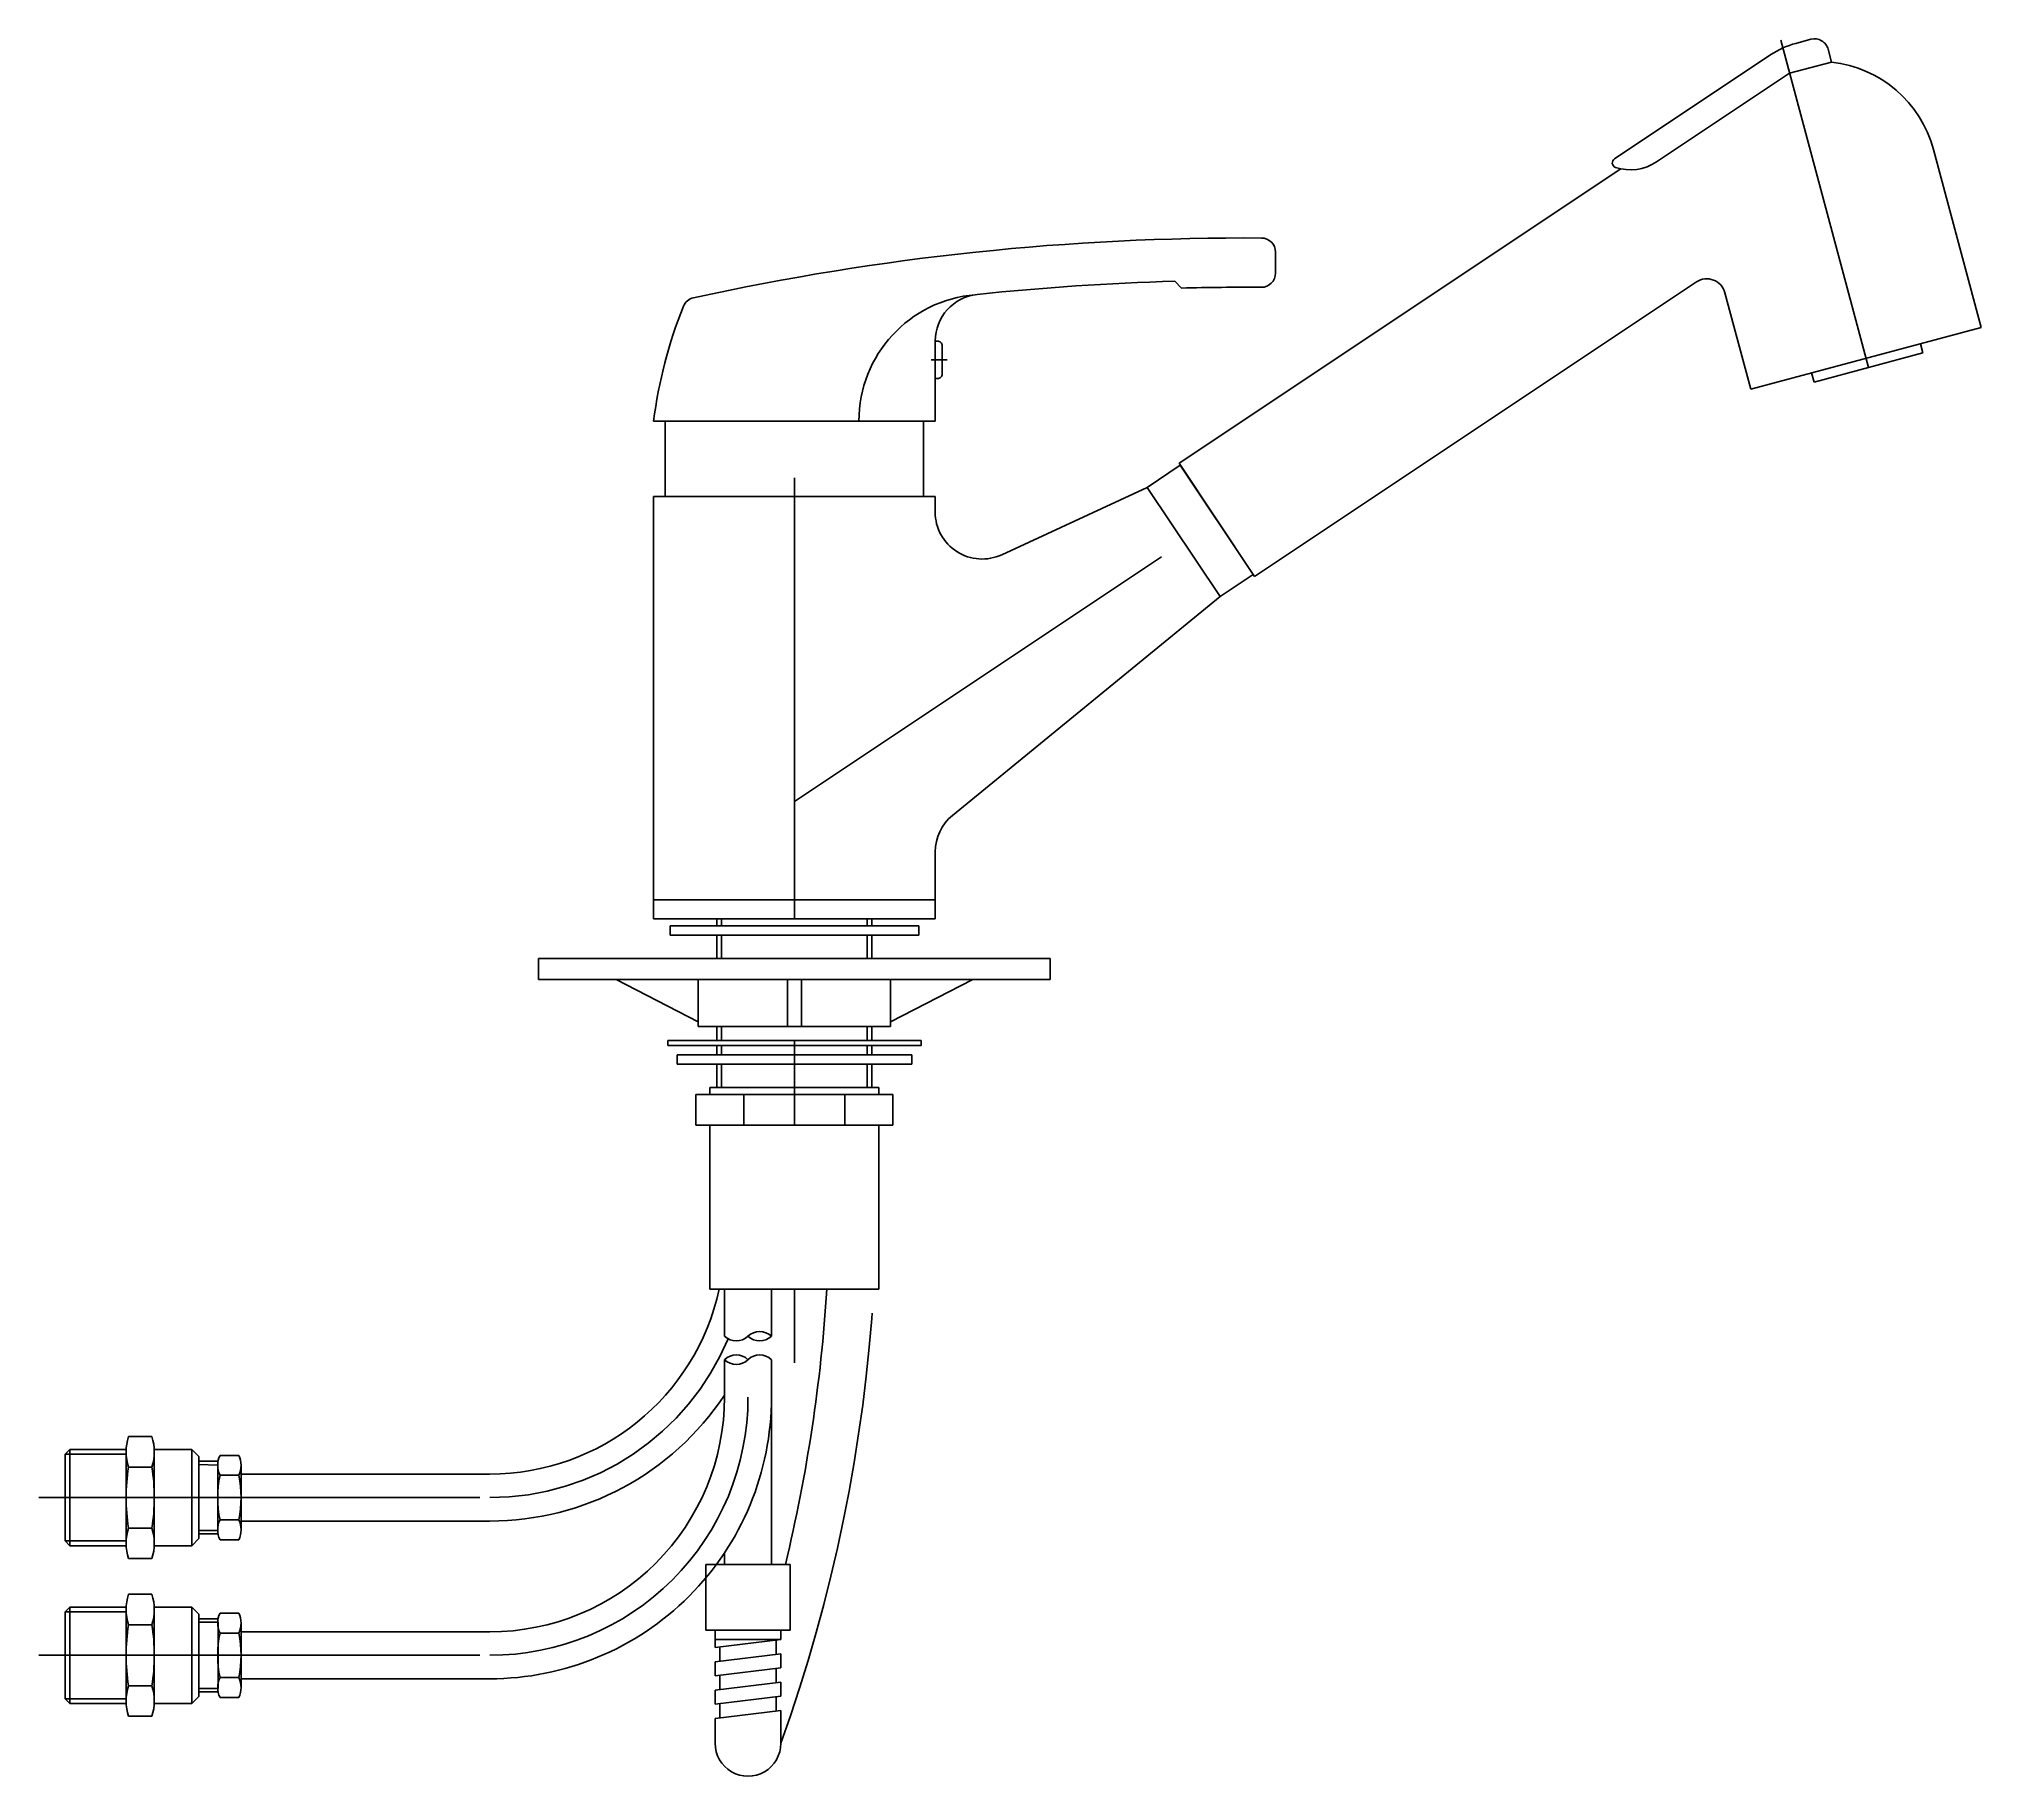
# Model space of a CAD drawing. Extents: x 50.189 to 50.629, y 15.88 to 16.274.
import ezdxf

# ---------------------------------------------------------------- set-up
doc = ezdxf.new("R2010")
doc.units = 0
doc.header["$LTSCALE"] = 0.2
doc.header["$MEASUREMENT"] = 0
doc.linetypes.add('AXES', pattern=[0.5400000065565109, 0.300000011920929, -0.07999999821186066, 0.07999999821186066, -0.07999999821186066])
doc.linetypes.add('CONTINU', pattern=[0])
doc.layers.get('0').update_dxf_attribs({"linetype": 'CONTINUOUS'})
doc.layers.add('DECA_EIXOS', color=5, linetype='AXES')

msp = doc.modelspace()

# ---------------------------------------------------------------- linework, layer by layer
at = {"linetype": 'CONTINUOUS'}
for p, q in [((50.54585743472082, 16.24642211956036), (50.58135642558399, 16.27008811523554)), ((50.55542920918707, 16.24576321786409), (50.5855791834462, 16.26586322562721)), ((50.44715386213231, 16.17741596412194), (50.54732429388871, 16.24419622490109)), ((50.46901142046161, 16.22051818924711), (50.46901142046169, 16.2253071491488)), ((50.39187273106183, 16.18697612489627), (50.39187273106185, 16.20512877499656)), ((50.39187273106185, 16.20511905104392), (50.39240472180234, 16.20511906553226)), ((50.39097262617209, 16.20086313604092), (50.39455638052192, 16.20086313604092)), ((50.39346870367971, 16.1976711934036), (50.39346870367972, 16.20405508308817)), ((50.39187273106183, 16.19660721265359), (50.39240472180234, 16.19660720654958)), ((50.39577685992595, 16.09754936811603), (50.45644939118753, 16.1471686550247)), ((50.39187273106183, 16.0741408330582), (50.39187273106184, 16.08931300726669))]:
    msp.add_line(p, q, dxfattribs=at)
for points in [[(50.60345740997511, 16.19914083305822), (50.5835757344472, 16.27334019324205)], [(50.58702301797476, 16.27265203197834), (50.59042517905217, 16.27356363941482)], [(50.59433449619818, 16.27130658890265), (50.59510863399525, 16.26841670531335)], [(50.5855791834462, 16.26586322562721), (50.59510863399525, 16.26841670531335)], [(50.62901095093827, 16.20819087763568), (50.61819529585831, 16.24855545569346)], [(50.44617949700289, 16.21870732096125), (50.4477344605506, 16.21715234464184)], [(50.46426941069073, 16.15174265904142), (50.56446336868942, 16.21853859328122)], [(50.57680235977504, 16.19420165147483), (50.57093504987422, 16.21609897250903)], [(50.57680235977504, 16.19420165147483), (50.62901095093827, 16.20819087763568)], [(50.59112467893599, 16.1958362799802), (50.61579014101423, 16.20244538613624)], [(50.61579014101423, 16.20244538613624), (50.61523938639577, 16.20450083792712)], [(50.59112467893599, 16.1958362799802), (50.59057392431754, 16.197891741918)], [(50.32803382146872, 16.18697612489627), (50.39187273106183, 16.18697612489627)], [(50.33069377021904, 16.16989921074239), (50.33069377021904, 16.18697612489627)], [(50.38921276816365, 16.16989921074239), (50.38921276816365, 16.18697612489627)], [(50.43992403833239, 16.17195668177069), (50.44744897520432, 16.17697330466084)], [(50.46426941069073, 16.15174265904142), (50.44715386213231, 16.17741596412194)], [(50.46397432713764, 16.15218528406491), (50.44744897520432, 16.17697330466084)], [(50.32803381556523, 16.16989921074239), (50.39187273106183, 16.16989921074239)], [(50.32803381556523, 16.0741408330582), (50.32803381556523, 16.16989921074239)], [(50.39187273106183, 16.16634270004418), (50.39187273106183, 16.16989921074239)], [(50.43992403833239, 16.17195668177069), (50.40698704697711, 16.15668947656757)], [(50.45644939118753, 16.1471686550247), (50.43992403833239, 16.17195668177069)], [(50.45644939118753, 16.1471686550247), (50.46397432713764, 16.15218528406491)], [(50.32803381556523, 16.07839676151899), (50.39187273106183, 16.07839676151899)], [(50.32803381556523, 16.0741408330582), (50.39187273106183, 16.0741408330582)], [(50.34239757475459, 16.07254486178795), (50.34239757475459, 16.0741408330582)], [(50.34346155560142, 16.07254486178795), (50.34346155560142, 16.0741408330582)], [(50.37644499102564, 16.07254486178795), (50.37644499102564, 16.0741408330582)], [(50.37750897314084, 16.07254486178795), (50.37750897314084, 16.0741408330582)], [(50.33175775613933, 16.07041689755755), (50.33175775613933, 16.07254486178795)], [(50.33175775613933, 16.07254486178795), (50.38814879429282, 16.07254486178795)], [(50.33175775613933, 16.07041689755755), (50.38814879429282, 16.07041689755755)], [(50.34239757475459, 16.06509698824993), (50.34239757475459, 16.07041689755755)], [(50.34346155560142, 16.06509698824993), (50.34346155560142, 16.07041689755755)], [(50.37644499102564, 16.06509698824993), (50.37644499102564, 16.07041689755755)], [(50.37750897314084, 16.06509698824993), (50.37750897314084, 16.07041689755755)], [(50.38814879429282, 16.07041689755755), (50.38814879429282, 16.07254486178795)], [(50.30196626706071, 16.06030906175553), (50.30196626706071, 16.06509698824993)], [(50.30196626706071, 16.06509698824993), (50.41794028844491, 16.06509698824993)], [(50.41794028844491, 16.06030908712283), (50.41794028844491, 16.06509698824993)], [(50.30196626706071, 16.06030906175553), (50.41794028844491, 16.06030908712283)], [(50.33814164629379, 16.05073323413403), (50.3195219637171, 16.06030907190245)], [(50.33814164629379, 16.04966923299335), (50.33814164629379, 16.06030907190245)], [(50.35835730014073, 16.04966923299335), (50.35835730014073, 16.06030907409009)], [(50.36154924521796, 16.04966923299335), (50.36154924521796, 16.06030907478827)], [(50.38176490287, 16.05073323413403), (50.4003846078923, 16.06030908328283)], [(50.38176490287, 16.04966923299335), (50.38176490287, 16.06030907921009)], [(50.33122576317918, 16.0454133248264), (50.33122576317918, 16.04647730567324)], [(50.33122576317918, 16.04647730567324), (50.38868078535042, 16.04647730567324)], [(50.33814164629379, 16.04966923299335), (50.38176490287, 16.04966923299335)], [(50.34239757475459, 16.04647730567324), (50.34239757475459, 16.0496692532872)], [(50.34346155560142, 16.04647730567324), (50.34346155560142, 16.0496692532872)], [(50.35995327141098, 16.02732563520986), (50.35995327141098, 16.04647730567324)], [(50.37644499102564, 16.04647730567324), (50.37644499102564, 16.0496692532872)], [(50.37750897314084, 16.04647730567324), (50.37750897314084, 16.0496692532872)], [(50.38868078535042, 16.0454133248264), (50.38868078535042, 16.04647730567324)], [(50.33122576317918, 16.0454133248264), (50.38868078535042, 16.0454133248264)], [(50.33335372487285, 16.04115739636561), (50.33335372487285, 16.04328536313274)], [(50.33335372487285, 16.04328536313274), (50.38655282175421, 16.04328536313274)], [(50.34239757475459, 16.04328536313274), (50.34239757475459, 16.0454133248264)], [(50.34346155560142, 16.04328536313274), (50.34346155560142, 16.0454133248264)], [(50.37644499102564, 16.04328536313274), (50.37644499102564, 16.0454133248264)], [(50.37750897314084, 16.04328536313274), (50.37750897314084, 16.0454133248264)], [(50.38655282175421, 16.04115739636561), (50.38655282175421, 16.04328536313274)], [(50.33335372487285, 16.04115739636561), (50.38655282175421, 16.04115739636561)], [(50.34239757475459, 16.03583748705798), (50.34239757475459, 16.04115739636561)], [(50.34346155560142, 16.03583748705798), (50.34346155560142, 16.04115739636561)], [(50.37644499102564, 16.03583748705798), (50.37644499102564, 16.04115739636561)], [(50.37750897314084, 16.03583748705798), (50.37750897314084, 16.04115739636561)], [(50.33760965333364, 16.02732563520986), (50.33760965333364, 16.034241513251)], [(50.33760965333364, 16.034241513251), (50.38229689456178, 16.034241513251)], [(50.34080160094761, 16.034241513251), (50.34080160094761, 16.03583748705798)], [(50.34080160094761, 16.03583748705798), (50.37910494567945, 16.03583748705798)], [(50.34851546842897, 16.02732563520986), (50.34851546842897, 16.034241513251)], [(50.37139107692973, 16.02732563520986), (50.37139107692973, 16.034241513251)], [(50.37910494567945, 16.034241513251), (50.37910494567945, 16.03583748705798)], [(50.38229689456178, 16.02732563520986), (50.38229689456178, 16.034241513251)], [(50.33760965333364, 16.02732563520986), (50.38229689456178, 16.02732563520986)], [(50.34080160094761, 15.99008627512994), (50.34080160094761, 16.02732563520986)], [(50.37910494567945, 15.99008627512994), (50.37910494567945, 16.02732563520986)], [(50.3441139113473, 15.96563542219358), (50.34411381110344, 15.97412664047629)], [(50.35475372996255, 15.96563855827977), (50.35475372681877, 15.97412655240567)], [(50.35475372996255, 15.92768618679489), (50.35475372996255, 15.96563855827977)], [(50.20898699922476, 15.95668588620248), (50.21430690721686, 15.95668589105969)], [(50.19462324014302, 15.95269595422176), (50.19568722606331, 15.95375994014205)], [(50.19462324014302, 15.95269595422176), (50.20846735233339, 15.95269595422176)], [(50.19462324014302, 15.95269595422176), (50.19462324014302, 15.93301227557786)], [(50.19568722606331, 15.95375994014205), (50.20846733832192, 15.95375994014205)], [(50.19568722606331, 15.95375994014205), (50.19568722606331, 15.94285411997327)], [(50.20845501651915, 15.95322794718191), (50.20845501651915, 15.93244308587417)], [(50.20898702662051, 15.94977022389496), (50.21430690721686, 15.94977000330413)], [(50.21482659201779, 15.95375994014205), (50.22335075852173, 15.95375994014205)], [(50.21483889145323, 15.95324117971156), (50.21483889145323, 15.93246707038188)], [(50.22494672725525, 15.95216396126161), (50.22335075852173, 15.95375994014205)], [(50.22335075852173, 15.95375994014205), (50.22335075852173, 15.93194829980448)], [(50.22494672725525, 15.95216396126161), (50.22494672725525, 15.93354427868492)], [(50.22494672725525, 15.95109998548824), (50.2292888734116, 15.95109998548824)], [(50.22494672725525, 15.95035520143219), (50.22920265064258, 15.95016899527126)], [(50.22920265064258, 15.95016899527126), (50.22920605570852, 15.93535304866127)], [(50.2297346459079, 15.95242996542795), (50.23399037838466, 15.95243033935787)], [(50.23452255995021, 15.95016899527126), (50.23452255995021, 15.93553924467528)], [(50.22973468506956, 15.94790822536166), (50.23399056543948, 15.94790803787428)], [(50.23452252950944, 15.9481740292809), (50.29091479797719, 15.9481740292809)], [(50.19568722606331, 15.94285411997327), (50.19568720576947, 15.93194829980448)], [(50.22973464347607, 15.93780020995046), (50.2339905578265, 15.93780016631341)], [(50.23452252950944, 15.93753421066564), (50.29091479797719, 15.93753421066564)], [(50.19462324014302, 15.93301227557786), (50.20846725032777, 15.93301229588965)], [(50.19568720576947, 15.93194829980448), (50.19462324014302, 15.93301227557786)], [(50.19568720576947, 15.93194829980448), (50.20846727410419, 15.93194829980448)], [(50.20898694189785, 15.93593856353672), (50.21430690365261, 15.93593825809895)], [(50.21482659154805, 15.93194829980448), (50.22335075852173, 15.93194829980448)], [(50.22335075852173, 15.93194829980448), (50.22494672725525, 15.93354427868492)], [(50.22494672725525, 15.93535304866127), (50.22920605570852, 15.93535304866127)], [(50.22494672725525, 15.93460826460522), (50.22928884998887, 15.93460826460522)], [(50.22973445647781, 15.93327865480973), (50.2339905644591, 15.93327827406533)], [(50.20898704680179, 15.92902221292891), (50.2143069055498, 15.92902235374406)], [(50.33985798288651, 15.91279042449846), (50.33985798288651, 15.92768618679489)], [(50.33985798288651, 15.92768618679489), (50.35900966096008, 15.92768618679489)], [(50.3441139113473, 15.92768618679489), (50.3441139113473, 15.9303142632327)], [(50.35900966096008, 15.91279042449846), (50.35900966096008, 15.92768618679489)], [(50.20898707166759, 15.92091554827083), (50.2143069055498, 15.92091532855932)], [(50.19462324014302, 15.91692539657859), (50.19568722606331, 15.91798938249889)], [(50.19462324014302, 15.91692539657859), (50.20846731548486, 15.91692539657859)], [(50.19462324014302, 15.91692539657859), (50.19462324014302, 15.89724170778777)], [(50.19568722606331, 15.91798938249889), (50.20846731642432, 15.91798938249889)], [(50.19568722606331, 15.91798938249889), (50.19568722606331, 15.90708355288043)], [(50.20845501651915, 15.91747061192149), (50.20845501651915, 15.89669651273872)], [(50.21482659154805, 15.91798938249889), (50.22335075852173, 15.91798938249889)], [(50.21483889145323, 15.91747061192147), (50.21483889145323, 15.89669651273872)], [(50.22494672725525, 15.91639339347153), (50.22335075852173, 15.91798938249889)], [(50.22335075852173, 15.91798938249889), (50.22335075852173, 15.89617774216132)], [(50.22494672725525, 15.91639339347153), (50.22494672725525, 15.89777371089484)], [(50.22494672725525, 15.91532942784508), (50.22928888784698, 15.91532942784508)], [(50.22494672725525, 15.91458464378902), (50.2292888487428, 15.91458464378902)], [(50.2292888487428, 15.91458464378902), (50.2292888487428, 15.89958248087118)], [(50.22973464966118, 15.91665940517198), (50.23399023790521, 15.91666005347814)], [(50.23452255995021, 15.91439842748117), (50.23452255995021, 15.89976867688519)], [(50.2089869952077, 15.91399945311772), (50.2143069007705, 15.91399941505932)], [(50.22973470929765, 15.91213777136783), (50.23399056543948, 15.9121374700842)], [(50.23452255995021, 15.91240346149081), (50.29091482841796, 15.91240347163773)], [(50.33985798288651, 15.91279042449846), (50.35900966096008, 15.91279042449846)], [(50.34198594965363, 15.9088335106011), (50.34198594965363, 15.91279042449846)], [(50.34198594965363, 15.9088335106011), (50.35688169926641, 15.91066247295172)], [(50.34198594965363, 15.91066247295172), (50.35688169926641, 15.91066247295172)], [(50.35581771334611, 15.90731589639729), (50.35581771334611, 15.91066247295172)], [(50.35688169926641, 15.91066247295172), (50.35688169419295, 15.91279042449846)], [(50.19568722606331, 15.90708355288043), (50.19568720576947, 15.89617774216132)], [(50.34198594965363, 15.90561758581105), (50.35688169419295, 15.90744654816167)], [(50.34198594965363, 15.90240166102101), (50.34198594965363, 15.90561758581105)], [(50.34304993050046, 15.90574821728159), (50.34304993050046, 15.90896415061326)], [(50.35688169419295, 15.90423062337163), (50.35688169419295, 15.90744654816167)], [(50.22973464347607, 15.90202964216038), (50.23399054975078, 15.90202956059117)], [(50.23452255995021, 15.90176364287555), (50.29091482841796, 15.90176365302248)], [(50.34198594965363, 15.90240166102101), (50.35688169419295, 15.90423062337163)], [(50.34304993050046, 15.89931636770151), (50.34304993050046, 15.90253230107767)], [(50.35581771334611, 15.9008840468172), (50.35581771334611, 15.90409998331497)], [(50.19462324014302, 15.89724170778777), (50.20846731548486, 15.89724172808161)], [(50.19568720576947, 15.89617774216132), (50.19462324014302, 15.89724170778777)], [(50.20898693168974, 15.90016746998772), (50.21430688046181, 15.9001675404618)], [(50.22335075852173, 15.89617774216132), (50.22494672725525, 15.89777371089484)], [(50.22494672725525, 15.89958248087118), (50.2292888487428, 15.89958248087118)], [(50.22494672725525, 15.89883769681513), (50.22928884998887, 15.89883769681513)], [(50.2297343162132, 15.89750836865987), (50.23399056205056, 15.8975077014405)], [(50.34198594965363, 15.89918573623097), (50.35688169419295, 15.90101469858159)], [(50.34198594965363, 15.89596981144093), (50.34198594965363, 15.89918573623097)], [(50.34198594965363, 15.89596981144093), (50.35688169419295, 15.89779877379154)], [(50.35581771334611, 15.89445219723712), (50.35581771334611, 15.89779877379154)], [(50.35688169419295, 15.89779877379154), (50.35688169419295, 15.90101469858159)], [(50.19568720576947, 15.89617774216132), (50.20846731642432, 15.89617774216132)], [(50.2089871462684, 15.89325133970135), (50.2143069055498, 15.89325179610089)], [(50.21482657348783, 15.89617774216132), (50.22335075852173, 15.89617774216132)], [(50.34198594965363, 15.89275388665089), (50.35688169419295, 15.8945828490015)], [(50.34198594965363, 15.88713032709613), (50.34198594965363, 15.89275388665089)], [(50.34304993050046, 15.89288451812142), (50.34304993050046, 15.89610045149759)], [(50.356881480841, 15.8871245208204), (50.35688169419295, 15.8945828490015)]]:
    msp.add_lwpolyline(points, dxfattribs=at)
for points in [[(50.59433449619818, 16.27130658890265, 0.4142136013741867), (50.59042517905217, 16.27356363941482)], [(50.61819529585831, 16.24855545569346, 0.3085410317394298), (50.59510863399525, 16.26841670531335)], [(50.46584809536441, 16.22849896909432, 0.05549578159172575), (50.33705589886981, 16.21494468938394)], [(50.46901142046169, 16.2253071491488, 0.4124552765402792), (50.46584809536441, 16.22849896909432)], [(50.57093504987422, 16.21609897250903, 0.5133243755746638), (50.56446336868942, 16.21853859328122)], [(50.33705589886981, 16.21494468938394, 0.2485647135044875), (50.33478880982477, 16.21301531933894)], [(50.33478880982477, 16.21301531933894, 0.06347997723167989), (50.32803382146872, 16.18697612489627)], [(50.39187273106183, 16.16634270004418, 0.5478747102914956), (50.40698704697711, 16.15668947656757)], [(50.29091479797719, 15.9481740292809, 0.352896759663672), (50.34290282074116, 15.99008644909928)], [(50.35790483389061, 15.92768563098955, 0.04369324450847976), (50.36730244520303, 15.99008627512994)], [(50.29091479797719, 15.93753421066564, 0.2513808242698954), (50.3441139113473, 15.96608486676707)], [(50.29091482841796, 15.90176365302248, 0.4143787106695753), (50.35475372996255, 15.96563855827977)], [(50.29091482841796, 15.91240347163773, 0.4143944742767466), (50.3441139113473, 15.96563542219358)], [(50.20898699922476, 15.95668588620248, 0.1538464522019474), (50.20898702662051, 15.94977022389496)], [(50.21430690721686, 15.94977000330413, 0.1538462928714931), (50.21430690721686, 15.95668589105969)], [(50.20898702662051, 15.94977022389496, 0.07691663301459092), (50.20898694189785, 15.93593856353672)], [(50.21430690365261, 15.93593825809895, 0.07692312939105701), (50.21430690721686, 15.94977000330413)], [(50.2297346459079, 15.95242996542795, 0.2352948454993511), (50.22973468506956, 15.94790822536166)], [(50.23399056543948, 15.94790803787428, 0.2353161258748569), (50.23399037838466, 15.95243033935787)], [(50.22973468506956, 15.94790822536166, 0.1052707135251452), (50.22973464347607, 15.93780020995046)], [(50.2339905578265, 15.93780016631341, 0.1052691818079868), (50.23399056543948, 15.94790803787428)], [(50.22973464347607, 15.93780020995046, 0.2352793021214055), (50.22973445647781, 15.93327865480973)], [(50.2339905644591, 15.93327827406533, 0.2352950037367509), (50.2339905578265, 15.93780016631341)], [(50.20898694189785, 15.93593856353672, 0.1538495873273678), (50.20898704680179, 15.92902221292891)], [(50.2143069055498, 15.92902235374406, 0.1538466800329041), (50.21430690365261, 15.93593825809895)], [(50.20898707166759, 15.92091554827083, 0.1538511302131128), (50.2089869952077, 15.91399945311772)], [(50.2143069007705, 15.91399941505932, 0.1538468933324507), (50.2143069055498, 15.92091532855932)], [(50.22973464966118, 15.91665940517198, 0.235295283483669), (50.22973470929765, 15.91213777136783)], [(50.23399056543948, 15.9121374700842, 0.2353325154216251), (50.23399023790521, 15.91666005347814)], [(50.2089869952077, 15.91399945311772, 0.07691609723125296), (50.20898693168974, 15.90016746998772)], [(50.21430688046181, 15.9001675404618, 0.07692292847210074), (50.2143069007705, 15.91399941505932)], [(50.22973470929765, 15.91213777136783, 0.1052719252286146), (50.22973464347607, 15.90202964216038)], [(50.23399054975078, 15.90202956059117, 0.1052695857089805), (50.23399056543948, 15.9121374700842)], [(50.22973464347607, 15.90202964216038, 0.2352648979248268), (50.2297343162132, 15.89750836865987)], [(50.23399056205056, 15.8975077014405, 0.2352958746724655), (50.23399054975078, 15.90202956059117)], [(50.20898693168974, 15.90016746998772, 0.1538519497301027), (50.2089871462684, 15.89325133970135)], [(50.2143069055498, 15.89325179610089, 0.1538468933324505), (50.21430688046181, 15.9001675404618)], [(50.34198594965363, 15.88713032709613, 1.00035948819059), (50.356881480841, 15.8871245208204)]]:
    msp.add_lwpolyline(points, format="xyb", dxfattribs=at)
at = {"linetype": 'CONTINU'}
for points in [[(50.34080160094761, 15.99008627512994), (50.37910494567945, 15.99008627512994)], [(50.3441139113473, 15.98503235722892), (50.3441139113473, 15.99008627512994)], [(50.35475372996255, 15.98503235722892), (50.35475372996255, 15.99008627512994)], [(50.34411381184722, 15.9794465490755), (50.3441139113473, 15.98503235722892)], [(50.35475368330562, 15.97944640987572), (50.35475372996255, 15.98503235722892)]]:
    msp.add_lwpolyline(points, dxfattribs=at)
for points in [[(50.35475368330562, 15.97944640987572, 0.4000002539534157), (50.34943382065492, 15.97944645431015)], [(50.34411381184722, 15.9794465490755, 0.4000103134152987), (50.34943382065492, 15.97944645431015)], [(50.34943382065492, 15.97944645431015, 0.4000052372134368), (50.35475368330562, 15.97944640987572)], [(50.34943381766228, 15.97412654656146, 0.4000002925692563), (50.34411381110344, 15.97412664047629)], [(50.34411381110344, 15.97412664047629, 0.4002743835327876), (50.34943381766228, 15.97412654656146)], [(50.35475372681877, 15.97412655240567, 0.3999999661423917), (50.34943381766228, 15.97412654656146)]]:
    msp.add_lwpolyline(points, format="xyb", dxfattribs=at)
at = {"linetype": 'CONTINUOUS'}
for centre, radius, start, end in [((50.59197982091294, 16.25415293245065), 0.01915167300011311, 104.9999542236319, 123.6899185180661), ((50.5464476357601, 16.24553681806752), 0.001064, 123.6900694997161, 251.3162377273136), ((50.54951519693796, 16.25460800159706), 0.0106398186152531, 251.316237727492, 303.7684324981769), ((50.46232390079695, 15.64331955724425), 0.5756142114377613, 91.60720062255768, 96.07802608473374), ((50.46582042046161, 16.22051818924717), 0.003191, 269.6529212679999, 359.9999999990432), ((50.40331051184745, 16.1870129328549), 0.028727513305256, 94.71992492675719, 180.0734118973886), ((50.40250173106185, 16.20512877499655), 0.010629, 96.07802608471692, 179.9999999999234), ((50.46232390079697, 15.64331955724421), 0.5740182224104382, 89.6529212680143, 91.45640563965044), ((50.39240472180234, 16.20405508365488), 0.001063981877379811, 359.9999694824168, 90), ((50.39240472180234, 16.19767118842696), 0.001063981877379661, 270, 0.0002679939888809816), ((50.40251273106184, 16.08931300726669), 0.01064, 129.2770305869753, 180)]:
    msp.add_arc(centre, radius, start, end, dxfattribs=at)
at = {"layer": 'DECA_EIXOS'}
for points in [[(50.35995327141098, 16.0741408330582), (50.35995327141098, 16.2316322861031)], [(50.35995326887425, 16.10074038451124), (50.5025762370851, 16.19582235840356)], [(50.35995327141098, 15.9734477891708), (50.35995327141098, 15.99008627512994)], [(50.18866084804436, 15.94285411997327), (50.29091481827104, 15.94285411997327)], [(50.18866084804436, 15.90708355218318), (50.29091482841796, 15.9070835623301)]]:
    msp.add_lwpolyline(points, dxfattribs=at)
for points in [[(50.356881480841, 15.8871245208204, 0.07091026950909173), (50.3779622540578, 15.99008627512994)], [(50.29091481827104, 15.94285411997327, 0.3027131023468381), (50.34492720019224, 15.97885343676425)], [(50.29091482841796, 15.9070835623301, 0.4142136403752795), (50.34943383080184, 15.96560258029854)]]:
    msp.add_lwpolyline(points, format="xyb", dxfattribs=at)

doc.saveas('drawing.dxf')
